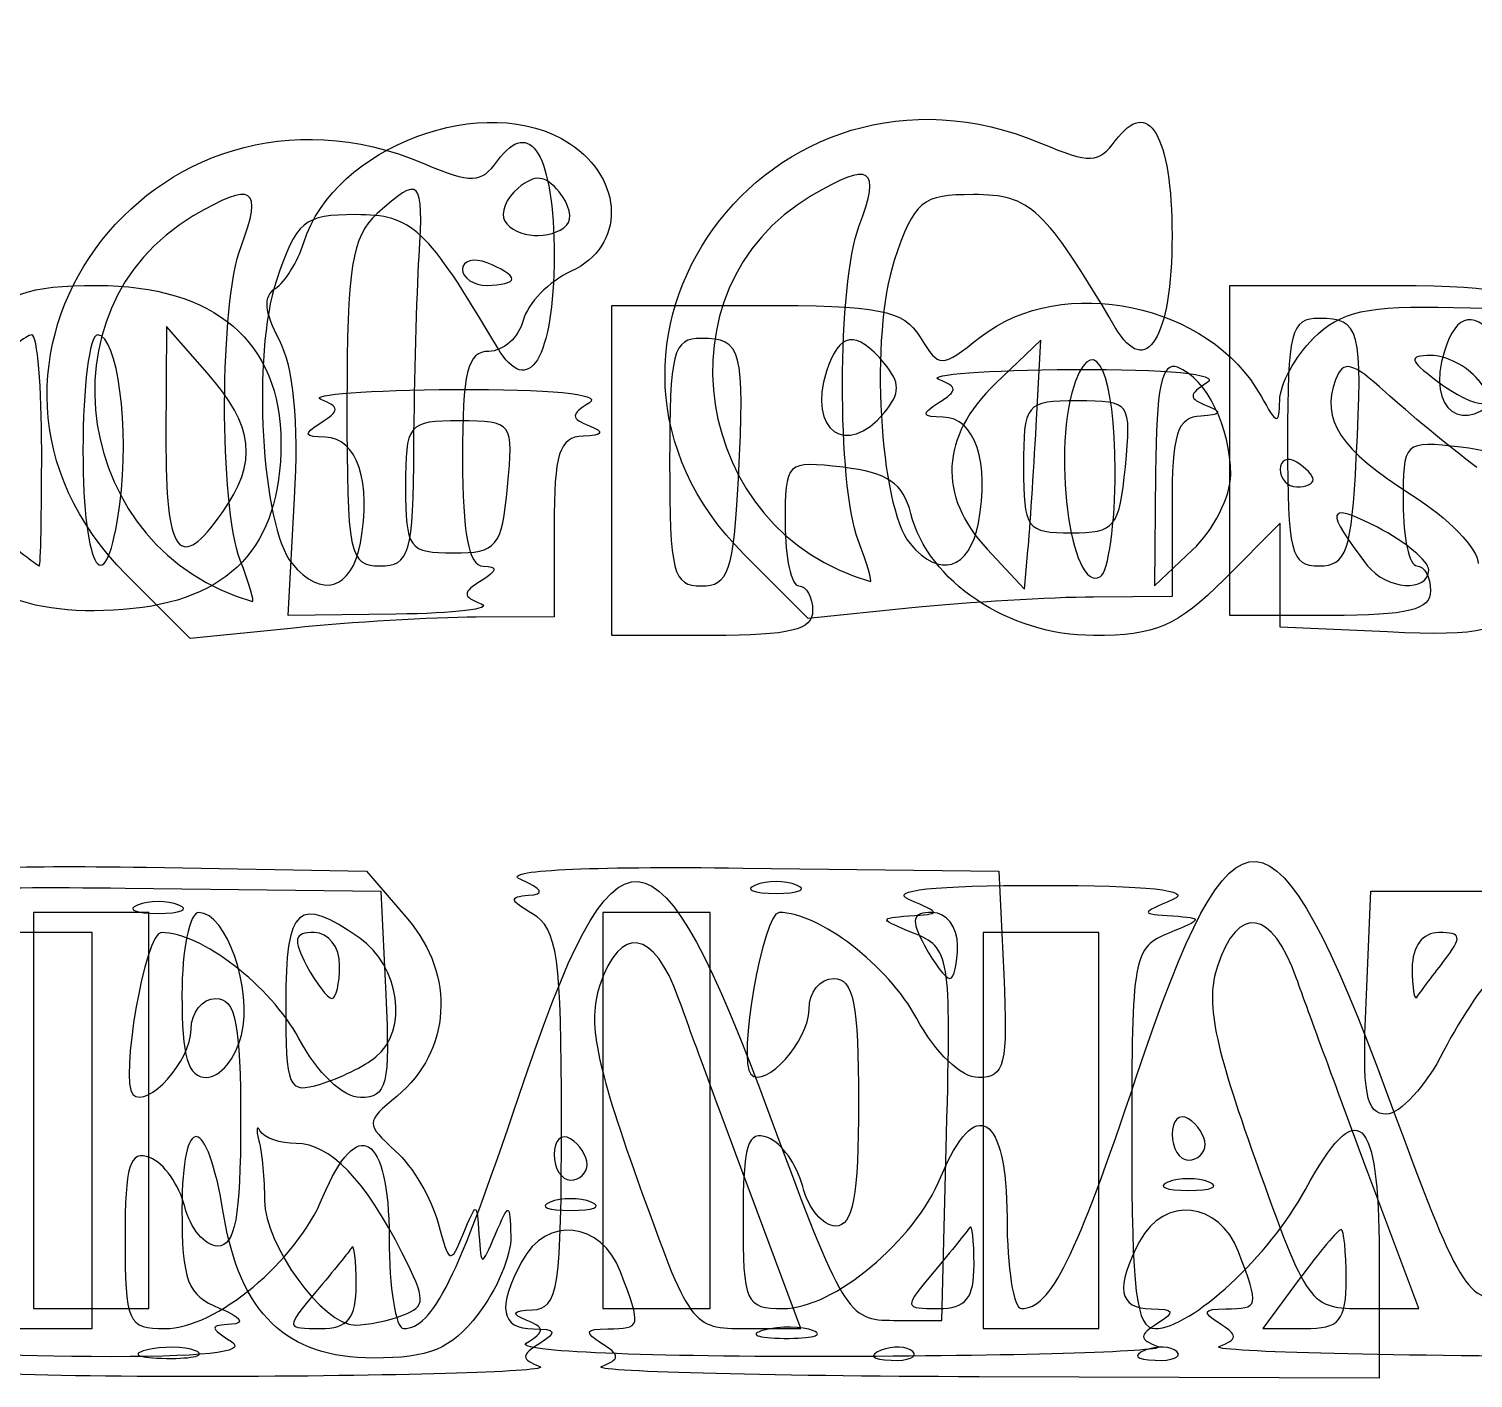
# Model space of a CAD drawing. Extents: x 2.03 to 5.39, y 7.1 to 8.91.
# Drawn here: x 2.3781 to 2.6698, y 7.2684 to 7.5409 of the extents above; entities that cross this region are included whole.
import ezdxf

# ---------------------------------------------------------------- set-up
doc = ezdxf.new("R2010")
doc.units = 0
doc.layers.add('Layer_1', color=7, linetype='CONTINUOUS')

msp = doc.modelspace()

# ---------------------------------------------------------------- linework, layer by layer
at = {"layer": 'Layer_1', "color": 7}
for p, q in [((2.486752, 7.501324), (2.486752, 7.501324)), ((2.47567, 7.490441), (2.47567, 7.490441)), ((2.62067, 7.455801), (2.62067, 7.489133)), ((2.62067, 7.489133), (2.649808, 7.489132)), ((2.49585, 7.451753), (2.49585, 7.485085)), ((2.49585, 7.485085), (2.524988, 7.485084)), ((2.665889, 7.484692), (2.687517, 7.484223)), ((2.405881, 7.480797), (2.405769, 7.458297)), ((2.414109, 7.471445), (2.405881, 7.480797)), ((2.582517, 7.478077), (2.57335, 7.46929)), ((2.581564, 7.460747), (2.582517, 7.478077)), ((2.55085, 7.463416), (2.55085, 7.463416)), ((2.581564, 7.460747), (2.581564, 7.460747)), ((2.38067, 7.455797), (2.38067, 7.455797)), ((2.455852, 7.456631), (2.455852, 7.456631)), ((2.62067, 7.4558), (2.62067, 7.455801)), ((2.62067, 7.422468), (2.62067, 7.4558)), ((2.646219, 7.4542), (2.646219, 7.4542)), ((2.49585, 7.451752), (2.49585, 7.451753)), ((2.49585, 7.41842), (2.49585, 7.451752)), ((2.597517, 7.451749), (2.597517, 7.451749)), ((2.599575, 7.452464), (2.599575, 7.452464)), ((2.605663, 7.45135), (2.605477, 7.428469)), ((2.474755, 7.448416), (2.474755, 7.448416)), ((2.521399, 7.450151), (2.521399, 7.450151)), ((2.62085, 7.450883), (2.62085, 7.450883)), ((2.637517, 7.449886), (2.637517, 7.449886)), ((2.430476, 7.422464), (2.431769, 7.446174)), ((2.431769, 7.446174), (2.431768, 7.446174)), ((2.396456, 7.444964), (2.396456, 7.444964)), ((2.417142, 7.443206), (2.417148, 7.443206)), ((2.609003, 7.444362), (2.609003, 7.426261)), ((2.484183, 7.440314), (2.484183, 7.422213)), ((2.630852, 7.441082), (2.619518, 7.429749)), ((2.630855, 7.430582), (2.630852, 7.441082)), ((2.545587, 7.437681), (2.545587, 7.437681)), ((2.420767, 7.433633), (2.420768, 7.433633)), ((2.522554, 7.434791), (2.522555, 7.434795)), ((2.535487, 7.421858), (2.522554, 7.434791)), ((2.571683, 7.435817), (2.579183, 7.427789)), ((2.579183, 7.427789), (2.579898, 7.435603)), ((2.605477, 7.428469), (2.613163, 7.43569)), ((2.397734, 7.430743), (2.397735, 7.430747)), ((2.410667, 7.41781), (2.397734, 7.430743)), ((2.630858, 7.420082), (2.630855, 7.430582)), ((2.66085, 7.431664), (2.66085, 7.431664)), ((2.609003, 7.426261), (2.59317, 7.426172)), ((2.45224, 7.422727), (2.430476, 7.422464)), ((2.484183, 7.422213), (2.46835, 7.422124)), ((2.556411, 7.423973), (2.535487, 7.421858)), ((2.640948, 7.422466), (2.62067, 7.422468)), ((2.431592, 7.419925), (2.410667, 7.41781)), ((2.652546, 7.419122), (2.630858, 7.420082)), ((2.516128, 7.418417), (2.49585, 7.41842)), ((2.401794, 7.371585), (2.446251, 7.370797)), ((2.446251, 7.370797), (2.454602, 7.361086)), ((2.522337, 7.371445), (2.574003, 7.370797)), ((2.574003, 7.370797), (2.574995, 7.349964)), ((2.397517, 7.367397), (2.449183, 7.366749)), ((2.449183, 7.366749), (2.450176, 7.345916)), ((2.53317, 7.368005), (2.53317, 7.368005)), ((2.648198, 7.344249), (2.649183, 7.366749)), ((2.649183, 7.366749), (2.70085, 7.366749)), ((2.40835, 7.363957), (2.40835, 7.363957)), ((2.39067, 7.362464), (2.379003, 7.362464)), ((2.379003, 7.362464), (2.379003, 7.322464)), ((2.402337, 7.362464), (2.39067, 7.362464)), ((2.402337, 7.322464), (2.402337, 7.362464)), ((2.504837, 7.362464), (2.494003, 7.362464)), ((2.494003, 7.362464), (2.494003, 7.322464)), ((2.51567, 7.362464), (2.504837, 7.362464)), ((2.51567, 7.322464), (2.51567, 7.362464)), ((2.380017, 7.358416), (2.369183, 7.358416)), ((2.39085, 7.358416), (2.380017, 7.358416)), ((2.39085, 7.318416), (2.39085, 7.358416)), ((2.582517, 7.358416), (2.57085, 7.358416)), ((2.57085, 7.358416), (2.57085, 7.318416)), ((2.594183, 7.358416), (2.582517, 7.358416)), ((2.594183, 7.318416), (2.594183, 7.358416)), ((2.56567, 7.355797), (2.56567, 7.355797)), ((2.663868, 7.352583), (2.663868, 7.352583)), ((2.44085, 7.351749), (2.44085, 7.351749)), ((2.421029, 7.33771), (2.421029, 7.33771)), ((2.44817, 7.33328), (2.44817, 7.33328)), ((2.379003, 7.322464), (2.379003, 7.282464)), ((2.402337, 7.282464), (2.402337, 7.322464)), ((2.402337, 7.322464), (2.402337, 7.322464)), ((2.494003, 7.322464), (2.494003, 7.282464)), ((2.51567, 7.282464), (2.51567, 7.322464)), ((2.51567, 7.322464), (2.51567, 7.322464)), ((2.39085, 7.278416), (2.39085, 7.318416)), ((2.39085, 7.318416), (2.39085, 7.318416)), ((2.562516, 7.280083), (2.56346, 7.317649)), ((2.57085, 7.318416), (2.57085, 7.278416)), ((2.594183, 7.278416), (2.594183, 7.318416)), ((2.594183, 7.318416), (2.594183, 7.318416)), ((2.61567, 7.315601), (2.61567, 7.315601)), ((2.49085, 7.311553), (2.49085, 7.311553)), ((2.658836, 7.282464), (2.648575, 7.309964)), ((2.648575, 7.309964), (2.648575, 7.309964)), ((2.534016, 7.278416), (2.523755, 7.305916)), ((2.523755, 7.305916), (2.523755, 7.305916)), ((2.616503, 7.308005), (2.616503, 7.308005)), ((2.491683, 7.303957), (2.491683, 7.303957)), ((2.569003, 7.291353), (2.569003, 7.291353)), ((2.65085, 7.293416), (2.65085, 7.268416)), ((2.63471, 7.288416), (2.627317, 7.278416)), ((2.644183, 7.288416), (2.644183, 7.288416)), ((2.444183, 7.287305), (2.444183, 7.287305)), ((2.379003, 7.282464), (2.39067, 7.282464)), ((2.39067, 7.282464), (2.402337, 7.282464)), ((2.494003, 7.282464), (2.504837, 7.282464)), ((2.504837, 7.282464), (2.51567, 7.282464)), ((2.647709, 7.282464), (2.658836, 7.282464)), ((2.453649, 7.281122), (2.453648, 7.281122)), ((2.552796, 7.280083), (2.562516, 7.280083)), ((2.369183, 7.278416), (2.380017, 7.278416)), ((2.380017, 7.278416), (2.39085, 7.278416)), ((2.522889, 7.278416), (2.534016, 7.278416)), ((2.536567, 7.277984), (2.536567, 7.277984)), ((2.57085, 7.278416), (2.582517, 7.278416)), ((2.582517, 7.278416), (2.594183, 7.278416)), ((2.627317, 7.278416), (2.63575, 7.278416)), ((2.411747, 7.273936), (2.411747, 7.273936)), ((2.478547, 7.275445), (2.478547, 7.275445)), ((2.556614, 7.273764), (2.556614, 7.273764)), ((2.609947, 7.273764), (2.609947, 7.273764)), ((2.65085, 7.268416), (2.570016, 7.268679))]:
    msp.add_line(p, q, dxfattribs=at)
for points in [[(2.522555, 7.434795), (2.480924, 7.476426), (2.527641, 7.540935), (2.582665, 7.5178)], [(2.397735, 7.430747), (2.356104, 7.472377), (2.402821, 7.536887), (2.457845, 7.513751)], [(2.433611, 7.49777), (2.439679, 7.517237), (2.470548, 7.528771), (2.487266, 7.517817)], [(2.597542, 7.518308), (2.604231, 7.527455), (2.609003, 7.519469), (2.609003, 7.49913)], [(2.472722, 7.51426), (2.479411, 7.523407), (2.484183, 7.515421), (2.484183, 7.495082)], [(2.582665, 7.5178), (2.592402, 7.513705), (2.594221, 7.513768), (2.597542, 7.518308)], [(2.487266, 7.517817), (2.498404, 7.510519), (2.498589, 7.496984), (2.48762, 7.491986)], [(2.457845, 7.513751), (2.467582, 7.509657), (2.469402, 7.50972), (2.472722, 7.51426)], [(2.545763, 7.501043), (2.550297, 7.512969), (2.548174, 7.51432), (2.536103, 7.50719)], [(2.420943, 7.496995), (2.425478, 7.508921), (2.423354, 7.510272), (2.411283, 7.503142)], [(2.456903, 7.494964), (2.457873, 7.510767), (2.457151, 7.511505), (2.448432, 7.503614)], [(2.485199, 7.508032), (2.482384, 7.511423), (2.480327, 7.511613), (2.476931, 7.508794)], [(2.476931, 7.508794), (2.474444, 7.50673), (2.473232, 7.503712), (2.474237, 7.502086)], [(2.486752, 7.501324), (2.487958, 7.50253), (2.48726, 7.505549), (2.485199, 7.508032)], [(2.536103, 7.50719), (2.504489, 7.488515), (2.512036, 7.439487), (2.548087, 7.429342)], [(2.568885, 7.507464), (2.558414, 7.507464), (2.556959, 7.506251), (2.552893, 7.49413)], [(2.597543, 7.480615), (2.583239, 7.504805), (2.580402, 7.507464), (2.568885, 7.507464)], [(2.448432, 7.503614), (2.443313, 7.498981), (2.442336, 7.49284), (2.442336, 7.465281)], [(2.411283, 7.503142), (2.379669, 7.484467), (2.387217, 7.435439), (2.423267, 7.425294)], [(2.444065, 7.503416), (2.433594, 7.503416), (2.432139, 7.502203), (2.428073, 7.490082)], [(2.472723, 7.476567), (2.458419, 7.500757), (2.455582, 7.503416), (2.444065, 7.503416)], [(2.474237, 7.502086), (2.476379, 7.49862), (2.483608, 7.49818), (2.486752, 7.501324)], [(2.545587, 7.437681), (2.541306, 7.448942), (2.541419, 7.489617), (2.545763, 7.501043)], [(2.427875, 7.488514), (2.429835, 7.48977), (2.432416, 7.493935), (2.433611, 7.49777)], [(2.609003, 7.49913), (2.609003, 7.478475), (2.603789, 7.470051), (2.597543, 7.480615)], [(2.420768, 7.433633), (2.416486, 7.444894), (2.416599, 7.485568), (2.420943, 7.496995)], [(2.455852, 7.456631), (2.455952, 7.469922), (2.456425, 7.487172), (2.456903, 7.494964)], [(2.484183, 7.495082), (2.484183, 7.474427), (2.478969, 7.466003), (2.472723, 7.476567)], [(2.47067, 7.49367), (2.46792, 7.494725), (2.46567, 7.494135), (2.46567, 7.49236)], [(2.46567, 7.49236), (2.46567, 7.490584), (2.46792, 7.489131), (2.47067, 7.489131)], [(2.47567, 7.490441), (2.47567, 7.491162), (2.47342, 7.492614), (2.47067, 7.49367)], [(2.48762, 7.491986), (2.483192, 7.489969), (2.478832, 7.485501), (2.477932, 7.482058)], [(2.552893, 7.49413), (2.547913, 7.479287), (2.549853, 7.444472), (2.556078, 7.436972)], [(2.365414, 7.479387), (2.373585, 7.487558), (2.377847, 7.489131), (2.391824, 7.489131)], [(2.391824, 7.489131), (2.415594, 7.489131), (2.429003, 7.47767), (2.429003, 7.457354)], [(2.428073, 7.490082), (2.423093, 7.475239), (2.425033, 7.440424), (2.431259, 7.432923)], [(2.47067, 7.489131), (2.47342, 7.489131), (2.47567, 7.489721), (2.47567, 7.490441)], [(2.570272, 7.478677), (2.586861, 7.491726), (2.616697, 7.48545), (2.626981, 7.466749)], [(2.649808, 7.489132), (2.674941, 7.489131), (2.679497, 7.48825), (2.682947, 7.482725)], [(2.428686, 7.478057), (2.425654, 7.483723), (2.425405, 7.486932), (2.427875, 7.488514)], [(2.524988, 7.485084), (2.550121, 7.485083), (2.554677, 7.484202), (2.558127, 7.478677)], [(2.637556, 7.478455), (2.643021, 7.48392), (2.648266, 7.485074), (2.665889, 7.484692)], [(2.67567, 7.477464), (2.670044, 7.484242), (2.666527, 7.483748), (2.664013, 7.475827)], [(2.477932, 7.482058), (2.477032, 7.478615), (2.473904, 7.475797), (2.470983, 7.475797)], [(2.55085, 7.473416), (2.545225, 7.480194), (2.541707, 7.4797), (2.539193, 7.471779)], [(2.638725, 7.482464), (2.632997, 7.482464), (2.632337, 7.47988), (2.632337, 7.457464)], [(2.646219, 7.4542), (2.647558, 7.480246), (2.64697, 7.482464), (2.638725, 7.482464)], [(2.378687, 7.479131), (2.377595, 7.479131), (2.373971, 7.476111), (2.370631, 7.472421)], [(2.38067, 7.455797), (2.38067, 7.468631), (2.379778, 7.479131), (2.378687, 7.479131)], [(2.391958, 7.479131), (2.390333, 7.479131), (2.389003, 7.468631), (2.389003, 7.455797)], [(2.396456, 7.444964), (2.398483, 7.460196), (2.39599, 7.479131), (2.391958, 7.479131)], [(2.431768, 7.446174), (2.432612, 7.461666), (2.431544, 7.472716), (2.428686, 7.478057)], [(2.513906, 7.478416), (2.508177, 7.478416), (2.507517, 7.475831), (2.507517, 7.453416)], [(2.521399, 7.450151), (2.522738, 7.476198), (2.52215, 7.478416), (2.513906, 7.478416)], [(2.558127, 7.478677), (2.562074, 7.472358), (2.562239, 7.472358), (2.570272, 7.478677)], [(2.597517, 7.451749), (2.597517, 7.471026), (2.593494, 7.480115), (2.589533, 7.469791)], [(2.630749, 7.465916), (2.630804, 7.469124), (2.633868, 7.474767), (2.637556, 7.478455)], [(2.470983, 7.475797), (2.466667, 7.475797), (2.46567, 7.471734), (2.46567, 7.454131)], [(2.661275, 7.474977), (2.656718, 7.474888), (2.656885, 7.474088), (2.662321, 7.469977)], [(2.664013, 7.475827), (2.660209, 7.463841), (2.668015, 7.458241), (2.67567, 7.467464)], [(2.67085, 7.470083), (2.668568, 7.472833), (2.664259, 7.475035), (2.661275, 7.474977)], [(2.417148, 7.443206), (2.424399, 7.453559), (2.423641, 7.46061), (2.414109, 7.471445)], [(2.539193, 7.471779), (2.535389, 7.459793), (2.543195, 7.454193), (2.55085, 7.463416)], [(2.55085, 7.463416), (2.554161, 7.467405), (2.554161, 7.469427), (2.55085, 7.473416)], [(2.56188, 7.47013), (2.559381, 7.471124), (2.571586, 7.472033), (2.589003, 7.47215)], [(2.589003, 7.47215), (2.607984, 7.472276), (2.618849, 7.471208), (2.616126, 7.469483)], [(2.610109, 7.472598), (2.606918, 7.473822), (2.605803, 7.468495), (2.605663, 7.45135)], [(2.62085, 7.450883), (2.62085, 7.460461), (2.615956, 7.470356), (2.610109, 7.472598)], [(2.652142, 7.467549), (2.645394, 7.473697), (2.643612, 7.474138), (2.642042, 7.470049)], [(2.57335, 7.46929), (2.562182, 7.458584), (2.561587, 7.446625), (2.571683, 7.435817)], [(2.56188, 7.465445), (2.565716, 7.467875), (2.565716, 7.468605), (2.56188, 7.47013)], [(2.589533, 7.469791), (2.58459, 7.456911), (2.588436, 7.426531), (2.594533, 7.430299)], [(2.616126, 7.469483), (2.612289, 7.467052), (2.612289, 7.466323), (2.616126, 7.464797)], [(2.642042, 7.470049), (2.638964, 7.462025), (2.642998, 7.455915), (2.657358, 7.44685)], [(2.662321, 7.469977), (2.670743, 7.463607), (2.676169, 7.463674), (2.67085, 7.470088)], [(2.43706, 7.466082), (2.434561, 7.467076), (2.446766, 7.467985), (2.464183, 7.468101)], [(2.43706, 7.461397), (2.440896, 7.463827), (2.440896, 7.464557), (2.43706, 7.466082)], [(2.464183, 7.468101), (2.483164, 7.468228), (2.494029, 7.46716), (2.491306, 7.465435)], [(2.589925, 7.465797), (2.579405, 7.465797), (2.579003, 7.465306), (2.579003, 7.452464)], [(2.599575, 7.452464), (2.600824, 7.465565), (2.600656, 7.465797), (2.589925, 7.465797)], [(2.626981, 7.466749), (2.63017, 7.46095), (2.63066, 7.460842), (2.630749, 7.465916)], [(2.670593, 7.452329), (2.664952, 7.456593), (2.656649, 7.463442), (2.652142, 7.467549)], [(2.442336, 7.465281), (2.442336, 7.434686), (2.442787, 7.432464), (2.449003, 7.432464)], [(2.491306, 7.465435), (2.48747, 7.463004), (2.48747, 7.462275), (2.491306, 7.460749)], [(2.562781, 7.462515), (2.558436, 7.462559), (2.558254, 7.463147), (2.56188, 7.465445)], [(2.614836, 7.462727), (2.610029, 7.46251), (2.609003, 7.459279), (2.609003, 7.444362)], [(2.616126, 7.464797), (2.619294, 7.463537), (2.618903, 7.46291), (2.614836, 7.462727)], [(2.437961, 7.458467), (2.433616, 7.458511), (2.433434, 7.459099), (2.43706, 7.461397)], [(2.465105, 7.461749), (2.454585, 7.461749), (2.454183, 7.461258), (2.454183, 7.448416)], [(2.474755, 7.448416), (2.476004, 7.461517), (2.475836, 7.461749), (2.465105, 7.461749)], [(2.491306, 7.460749), (2.494474, 7.459489), (2.494083, 7.458862), (2.490016, 7.458679)], [(2.569883, 7.441129), (2.572213, 7.453319), (2.569179, 7.462455), (2.562781, 7.462515)], [(2.579898, 7.435603), (2.580291, 7.4399), (2.58104, 7.451215), (2.581564, 7.460747)], [(2.429003, 7.457354), (2.429003, 7.436267), (2.418675, 7.42534), (2.39714, 7.423645)], [(2.405769, 7.458297), (2.405658, 7.434685), (2.408517, 7.430892), (2.417142, 7.443206)], [(2.445063, 7.437081), (2.447393, 7.449271), (2.444359, 7.458407), (2.437961, 7.458467)], [(2.490016, 7.458679), (2.485209, 7.458462), (2.484183, 7.455231), (2.484183, 7.440314)], [(2.632337, 7.457464), (2.632337, 7.435058), (2.632999, 7.432464), (2.638719, 7.432464)], [(2.667367, 7.456426), (2.655806, 7.457776), (2.65567, 7.457644), (2.65567, 7.445127)], [(2.380206, 7.432464), (2.380461, 7.432464), (2.38067, 7.442964), (2.38067, 7.455797)], [(2.389003, 7.455797), (2.389003, 7.430947), (2.393685, 7.424142), (2.396456, 7.444964)], [(2.449003, 7.432464), (2.45504, 7.432464), (2.455687, 7.434747), (2.455852, 7.456631)], [(2.46567, 7.454131), (2.46567, 7.439047), (2.466936, 7.432449), (2.469837, 7.432413)], [(2.634183, 7.453416), (2.63235, 7.454549), (2.63085, 7.453887), (2.63085, 7.451946)], [(2.638719, 7.432464), (2.644239, 7.432464), (2.645252, 7.435398), (2.646219, 7.4542)], [(2.681064, 7.447085), (2.679527, 7.453209), (2.676348, 7.455377), (2.667367, 7.456426)], [(2.507517, 7.453416), (2.507517, 7.43101), (2.508179, 7.428416), (2.513899, 7.428416)], [(2.542547, 7.452378), (2.530987, 7.453727), (2.53085, 7.453596), (2.53085, 7.441079)], [(2.556244, 7.443037), (2.554707, 7.449161), (2.551528, 7.451329), (2.542547, 7.452378)], [(2.579003, 7.452464), (2.579003, 7.439979), (2.579618, 7.439131), (2.588653, 7.439131)], [(2.588653, 7.439131), (2.597477, 7.439131), (2.598412, 7.440272), (2.599575, 7.452464)], [(2.594533, 7.430299), (2.596174, 7.431313), (2.597517, 7.440966), (2.597517, 7.451749)], [(2.63085, 7.451946), (2.63085, 7.450005), (2.63235, 7.448416), (2.634183, 7.448416)], [(2.637517, 7.449886), (2.637517, 7.450695), (2.636017, 7.452283), (2.634183, 7.453416)], [(2.454183, 7.448416), (2.454183, 7.435931), (2.454798, 7.435083), (2.463833, 7.435083)], [(2.463833, 7.435083), (2.472657, 7.435083), (2.473592, 7.436224), (2.474755, 7.448416)], [(2.513899, 7.428416), (2.51942, 7.428416), (2.520432, 7.43135), (2.521399, 7.450151)], [(2.613163, 7.43569), (2.617391, 7.439662), (2.62085, 7.446498), (2.62085, 7.450883)], [(2.634183, 7.448416), (2.636017, 7.448416), (2.637517, 7.449077), (2.637517, 7.449886)], [(2.650483, 7.440272), (2.640159, 7.445611), (2.639701, 7.443887), (2.648444, 7.432582)], [(2.657358, 7.44685), (2.664778, 7.442165), (2.67085, 7.435917), (2.67085, 7.432966)], [(2.593107, 7.418415), (2.57602, 7.418415), (2.559686, 7.429325), (2.556244, 7.443037)], [(2.65567, 7.445127), (2.65567, 7.438162), (2.65692, 7.432463), (2.658448, 7.432463)], [(2.53085, 7.441079), (2.53085, 7.434114), (2.5321, 7.428415), (2.533628, 7.428415)], [(2.556078, 7.436972), (2.561985, 7.429855), (2.568078, 7.43169), (2.569883, 7.441129)], [(2.66085, 7.431664), (2.66085, 7.43345), (2.656185, 7.437324), (2.650483, 7.440272)], [(2.37215, 7.438611), (2.376326, 7.43523), (2.379951, 7.432464), (2.380206, 7.432464)], [(2.431259, 7.432923), (2.437165, 7.425807), (2.443258, 7.427642), (2.445063, 7.437081)], [(2.548087, 7.429342), (2.548501, 7.429225), (2.547375, 7.432978), (2.545587, 7.437681)], [(2.423267, 7.425294), (2.423681, 7.425177), (2.422555, 7.42893), (2.420767, 7.433633)], [(2.469837, 7.432413), (2.472888, 7.43238), (2.472787, 7.431591), (2.46946, 7.429483)], [(2.648444, 7.432582), (2.652258, 7.427651), (2.66085, 7.427015), (2.66085, 7.431664)], [(2.658448, 7.432463), (2.659976, 7.432463), (2.661226, 7.430213), (2.661226, 7.427463)], [(2.46946, 7.429483), (2.465624, 7.427053), (2.465624, 7.426323), (2.46946, 7.424797)], [(2.533628, 7.428415), (2.535156, 7.428415), (2.536406, 7.426165), (2.536406, 7.423415)], [(2.619518, 7.429749), (2.60997, 7.4202), (2.60581, 7.418415), (2.593107, 7.418415)], [(2.39714, 7.423645), (2.386367, 7.422797), (2.377528, 7.424119), (2.371587, 7.427469)], [(2.46946, 7.424797), (2.47196, 7.423804), (2.464211, 7.422872), (2.45224, 7.422727)], [(2.59317, 7.426172), (2.584461, 7.426127), (2.56792, 7.425135), (2.556411, 7.423973)], [(2.661226, 7.427463), (2.661226, 7.423567), (2.656751, 7.422464), (2.640948, 7.422466)], [(2.682542, 7.42647), (2.675128, 7.419057), (2.671898, 7.418265), (2.652546, 7.419122)], [(2.46835, 7.422124), (2.459641, 7.422079), (2.4431, 7.421087), (2.431592, 7.419925)], [(2.536406, 7.423415), (2.536406, 7.419519), (2.531931, 7.418416), (2.516128, 7.418417)], [(2.601854, 7.329405), (2.621528, 7.388171), (2.629605, 7.38754), (2.652597, 7.325446)], [(2.477034, 7.325357), (2.496708, 7.384122), (2.504785, 7.383492), (2.527777, 7.321398)], [(2.364003, 7.369319), (2.359662, 7.371307), (2.372846, 7.372097), (2.401794, 7.371585)], [(2.477337, 7.369179), (2.473237, 7.37097), (2.490569, 7.371843), (2.522337, 7.371445)], [(2.352517, 7.365131), (2.348418, 7.366922), (2.365749, 7.367795), (2.397517, 7.367397)], [(2.479003, 7.36593), (2.48242, 7.366159), (2.481892, 7.367189), (2.477337, 7.369179)], [(2.524837, 7.368005), (2.522545, 7.367081), (2.52442, 7.366324), (2.529003, 7.366324)], [(2.53317, 7.368005), (2.530878, 7.368929), (2.527128, 7.368929), (2.524837, 7.368005)], [(2.529003, 7.366324), (2.533587, 7.366324), (2.535462, 7.36708), (2.53317, 7.368005)], [(2.55585, 7.365083), (2.551542, 7.366934), (2.56098, 7.367947), (2.582516, 7.367947)], [(2.582516, 7.367947), (2.604053, 7.367947), (2.61349, 7.366933), (2.609183, 7.365083)], [(2.400017, 7.363957), (2.397725, 7.363032), (2.3996, 7.362276), (2.404183, 7.362276)], [(2.40835, 7.363957), (2.406058, 7.364881), (2.402308, 7.364881), (2.400017, 7.363957)], [(2.404183, 7.362276), (2.408767, 7.362276), (2.410642, 7.363032), (2.40835, 7.363957)], [(2.444928, 7.357275), (2.43246, 7.366008), (2.429956, 7.363797), (2.429956, 7.344057)], [(2.479837, 7.362197), (2.475183, 7.364907), (2.475015, 7.365663), (2.479003, 7.36593)], [(2.55585, 7.361772), (2.562516, 7.362218), (2.562516, 7.362218), (2.55585, 7.365083)], [(2.609183, 7.365083), (2.602516, 7.362218), (2.602516, 7.362218), (2.609183, 7.361772)], [(2.634157, 7.349131), (2.629169, 7.363126), (2.622357, 7.364193), (2.618171, 7.351635)], [(2.412408, 7.362464), (2.410535, 7.362464), (2.409003, 7.354964), (2.409003, 7.345797)], [(2.421029, 7.33771), (2.423352, 7.346965), (2.417955, 7.362464), (2.412408, 7.362464)], [(2.454602, 7.361086), (2.464302, 7.349807), (2.463378, 7.334453), (2.452453, 7.325365)], [(2.48567, 7.320632), (2.48567, 7.353465), (2.484854, 7.359274), (2.479837, 7.362197)], [(2.529622, 7.362464), (2.526407, 7.362464), (2.521175, 7.332515), (2.523912, 7.329778)], [(2.557431, 7.341055), (2.551672, 7.351747), (2.537752, 7.362464), (2.529622, 7.362464)], [(2.556793, 7.358272), (2.54981, 7.361075), (2.549732, 7.361363), (2.55585, 7.361772)], [(2.560553, 7.362464), (2.556468, 7.362464), (2.556156, 7.361118), (2.559003, 7.355797)], [(2.56567, 7.355797), (2.56567, 7.359569), (2.563448, 7.362464), (2.560553, 7.362464)], [(2.609183, 7.361772), (2.615358, 7.36136), (2.615297, 7.361105), (2.60835, 7.358312)], [(2.404802, 7.358416), (2.401587, 7.358416), (2.396355, 7.328466), (2.399092, 7.32573)], [(2.432611, 7.337006), (2.426853, 7.347699), (2.412932, 7.358416), (2.404802, 7.358416)], [(2.435733, 7.358416), (2.431648, 7.358416), (2.431336, 7.35707), (2.434183, 7.351749)], [(2.44085, 7.351749), (2.44085, 7.355521), (2.438628, 7.358416), (2.435733, 7.358416)], [(2.509337, 7.345083), (2.504349, 7.359078), (2.497538, 7.360145), (2.493351, 7.347587)], [(2.56346, 7.317649), (2.564374, 7.354067), (2.56417, 7.35531), (2.556793, 7.358272)], [(2.60835, 7.358312), (2.60118, 7.35543), (2.60085, 7.353606), (2.60085, 7.316857)], [(2.662925, 7.358416), (2.6596, 7.358416), (2.657517, 7.355634), (2.657517, 7.351194)], [(2.663868, 7.352583), (2.66769, 7.357576), (2.667554, 7.358416), (2.662925, 7.358416)], [(2.44817, 7.33328), (2.45478, 7.338569), (2.453019, 7.351608), (2.444928, 7.357275)], [(2.559003, 7.355797), (2.560966, 7.352131), (2.563268, 7.349131), (2.564121, 7.349131)], [(2.564121, 7.349131), (2.564973, 7.349131), (2.56567, 7.352131), (2.56567, 7.355797)], [(2.65846, 7.34536), (2.658979, 7.346124), (2.661412, 7.349374), (2.663868, 7.352583)], [(2.434183, 7.351749), (2.436146, 7.348083), (2.438448, 7.345083), (2.439301, 7.345083)], [(2.439301, 7.345083), (2.440153, 7.345083), (2.44085, 7.348083), (2.44085, 7.351749)], [(2.53567, 7.342872), (2.53567, 7.346314), (2.53792, 7.349131), (2.54067, 7.349131)], [(2.54067, 7.349131), (2.54467, 7.349131), (2.54567, 7.344131), (2.54567, 7.324131)], [(2.574995, 7.349964), (2.575867, 7.331675), (2.575247, 7.32913), (2.56992, 7.32913)], [(2.618171, 7.351635), (2.615772, 7.344438), (2.61742, 7.336033), (2.62585, 7.312468)], [(2.648575, 7.309964), (2.642932, 7.325089), (2.636444, 7.342714), (2.634157, 7.349131)], [(2.657517, 7.351194), (2.657517, 7.347222), (2.657941, 7.344597), (2.65846, 7.34536)], [(2.675606, 7.351547), (2.672722, 7.349154), (2.667442, 7.34147), (2.663872, 7.334472)], [(2.493351, 7.347587), (2.490953, 7.34039), (2.4926, 7.331984), (2.50103, 7.30842)], [(2.409003, 7.345797), (2.409003, 7.3333), (2.410238, 7.329131), (2.41394, 7.329131)], [(2.41085, 7.338824), (2.41085, 7.342266), (2.4131, 7.345083), (2.41585, 7.345083)], [(2.41585, 7.345083), (2.41985, 7.345083), (2.42085, 7.340083), (2.42085, 7.320083)], [(2.429956, 7.344057), (2.429956, 7.326881), (2.430426, 7.325794), (2.436979, 7.327799)], [(2.450176, 7.345916), (2.451047, 7.327626), (2.450427, 7.325082), (2.4451, 7.325082)], [(2.523755, 7.305916), (2.518112, 7.321041), (2.511624, 7.338666), (2.509337, 7.345083)], [(2.652297, 7.321749), (2.648144, 7.321749), (2.647393, 7.325875), (2.648198, 7.344249)], [(2.523912, 7.329778), (2.52689, 7.3268), (2.53567, 7.336578), (2.53567, 7.342872)], [(2.56992, 7.32913), (2.56638, 7.32913), (2.561178, 7.334097), (2.557431, 7.341055)], [(2.399092, 7.32573), (2.40207, 7.322752), (2.41085, 7.33253), (2.41085, 7.338824)], [(2.41394, 7.329131), (2.416655, 7.329131), (2.419845, 7.332991), (2.421029, 7.33771)], [(2.4451, 7.325082), (2.44156, 7.325082), (2.436358, 7.330049), (2.432611, 7.337006)], [(2.663872, 7.334472), (2.660302, 7.327475), (2.655093, 7.321749), (2.652297, 7.321749)], [(2.436979, 7.327799), (2.440843, 7.32898), (2.445878, 7.331447), (2.44817, 7.33328)], [(2.578595, 7.282464), (2.584506, 7.282464), (2.589541, 7.292625), (2.601854, 7.329405)], [(2.562308, 7.309063), (2.569246, 7.325811), (2.57567, 7.321837), (2.57567, 7.300797)], [(2.63594, 7.306484), (2.646384, 7.325877), (2.65085, 7.321963), (2.65085, 7.293416)], [(2.452453, 7.325365), (2.446078, 7.320062), (2.446071, 7.3198), (2.452163, 7.314287)], [(2.453775, 7.278416), (2.459686, 7.278416), (2.464721, 7.288577), (2.477034, 7.325357)], [(2.54567, 7.324131), (2.54567, 7.304996), (2.544582, 7.299131), (2.541031, 7.299131)], [(2.652597, 7.325446), (2.667379, 7.285524), (2.668223, 7.284131), (2.677616, 7.284131)], [(2.417398, 7.301613), (2.414083, 7.321933), (2.409003, 7.322502), (2.409003, 7.302553)], [(2.42085, 7.320083), (2.42085, 7.300948), (2.419762, 7.295083), (2.416211, 7.295083)], [(2.437489, 7.305015), (2.444426, 7.321763), (2.45085, 7.317789), (2.45085, 7.296749)], [(2.479837, 7.282201), (2.485037, 7.282435), (2.48567, 7.286604), (2.48567, 7.320632)], [(2.527777, 7.321398), (2.54256, 7.281476), (2.543403, 7.280083), (2.552796, 7.280083)], [(2.612337, 7.320797), (2.610503, 7.321931), (2.609003, 7.32052), (2.609003, 7.317661)], [(2.61567, 7.315601), (2.61567, 7.317326), (2.61417, 7.319664), (2.612337, 7.320797)], [(2.424828, 7.318297), (2.424059, 7.319672), (2.423933, 7.3188), (2.42455, 7.316358)], [(2.432098, 7.315797), (2.428868, 7.315797), (2.425597, 7.316922), (2.424828, 7.318297)], [(2.487517, 7.316749), (2.485683, 7.317882), (2.484183, 7.316472), (2.484183, 7.313613)], [(2.527365, 7.316992), (2.52326, 7.318567), (2.522336, 7.315573), (2.522336, 7.300693)], [(2.534393, 7.307096), (2.533293, 7.311478), (2.530131, 7.31593), (2.527365, 7.316992)], [(2.60085, 7.316857), (2.60085, 7.28583), (2.601765, 7.278416), (2.605594, 7.278416)], [(2.609003, 7.317661), (2.609003, 7.314803), (2.610503, 7.312464), (2.612337, 7.312464)], [(2.402545, 7.312944), (2.39844, 7.314519), (2.397516, 7.311525), (2.397516, 7.296645)], [(2.42455, 7.316358), (2.425167, 7.313917), (2.42567, 7.308494), (2.42567, 7.304308)], [(2.453519, 7.293622), (2.446012, 7.308453), (2.438917, 7.315797), (2.432098, 7.315797)], [(2.452163, 7.314287), (2.455595, 7.311181), (2.45946, 7.304625), (2.460752, 7.299718)], [(2.49085, 7.311553), (2.49085, 7.313278), (2.48935, 7.315616), (2.487517, 7.316749)], [(2.612337, 7.312464), (2.61417, 7.312464), (2.61567, 7.313876), (2.61567, 7.315601)], [(2.409573, 7.303048), (2.408473, 7.307429), (2.405311, 7.311882), (2.402545, 7.312944)], [(2.484183, 7.313613), (2.484183, 7.310755), (2.485683, 7.308416), (2.487517, 7.308416)], [(2.487517, 7.308416), (2.48935, 7.308416), (2.49085, 7.309827), (2.49085, 7.311553)], [(2.62585, 7.312468), (2.636455, 7.282821), (2.636715, 7.282464), (2.647709, 7.282464)], [(2.50103, 7.30842), (2.511635, 7.278773), (2.511895, 7.278416), (2.522889, 7.278416)], [(2.530414, 7.282464), (2.540672, 7.282464), (2.556895, 7.295994), (2.562308, 7.309063)], [(2.616503, 7.308005), (2.614212, 7.308929), (2.610462, 7.308929), (2.60817, 7.308005)], [(2.541031, 7.299131), (2.53848, 7.299131), (2.535493, 7.302715), (2.534393, 7.307096)], [(2.622419, 7.293914), (2.618522, 7.304162), (2.607438, 7.30533), (2.602454, 7.296017)], [(2.605594, 7.278416), (2.612833, 7.278416), (2.628755, 7.293143), (2.63594, 7.306484)], [(2.60817, 7.308005), (2.605878, 7.307081), (2.607753, 7.306324), (2.612337, 7.306324)], [(2.612337, 7.306324), (2.61692, 7.306324), (2.618795, 7.30708), (2.616503, 7.308005)], [(2.405594, 7.278416), (2.415852, 7.278416), (2.432075, 7.291946), (2.437489, 7.305015)], [(2.409003, 7.302553), (2.409003, 7.288069), (2.410102, 7.285141), (2.416503, 7.282568)], [(2.416211, 7.295083), (2.41366, 7.295083), (2.410673, 7.298667), (2.409573, 7.303048)], [(2.42567, 7.304308), (2.42567, 7.295392), (2.437492, 7.279131), (2.443973, 7.279131)], [(2.465817, 7.297464), (2.468534, 7.30413), (2.468534, 7.30413), (2.469003, 7.297464)], [(2.472336, 7.297464), (2.475137, 7.303981), (2.475206, 7.303973), (2.475435, 7.29708)], [(2.48335, 7.303957), (2.481058, 7.303032), (2.482933, 7.302276), (2.487517, 7.302276)], [(2.491683, 7.303957), (2.489392, 7.304881), (2.485642, 7.304881), (2.48335, 7.303957)], [(2.487517, 7.302276), (2.4921, 7.302276), (2.493975, 7.303032), (2.491683, 7.303957)], [(2.447675, 7.272464), (2.430075, 7.272464), (2.420678, 7.281511), (2.417398, 7.301613)], [(2.460752, 7.299718), (2.462926, 7.291461), (2.463302, 7.291293), (2.465817, 7.297464)], [(2.497599, 7.289866), (2.493703, 7.300114), (2.482618, 7.301282), (2.477634, 7.291969)], [(2.522336, 7.300693), (2.522336, 7.283625), (2.522851, 7.282464), (2.530414, 7.282464)], [(2.569003, 7.291353), (2.569003, 7.296242), (2.568612, 7.299617), (2.568134, 7.298853)], [(2.57567, 7.300797), (2.57567, 7.290714), (2.576986, 7.282464), (2.578595, 7.282464)], [(2.397516, 7.296645), (2.397516, 7.279577), (2.398031, 7.278416), (2.405594, 7.278416)], [(2.45085, 7.296749), (2.45085, 7.286666), (2.452166, 7.278416), (2.453775, 7.278416)], [(2.475435, 7.29708), (2.475564, 7.293203), (2.472561, 7.286078), (2.468761, 7.281247)], [(2.469003, 7.297464), (2.469472, 7.290797), (2.469472, 7.290797), (2.472336, 7.297464)], [(2.568134, 7.298853), (2.567657, 7.29809), (2.564424, 7.294089), (2.560951, 7.289964)], [(2.643143, 7.298416), (2.642571, 7.298416), (2.638777, 7.293916), (2.63471, 7.288416)], [(2.644183, 7.288416), (2.644183, 7.293916), (2.643716, 7.298416), (2.643143, 7.298416)], [(2.443314, 7.294805), (2.442837, 7.294042), (2.439604, 7.290041), (2.436131, 7.285916)], [(2.444183, 7.287305), (2.444183, 7.292194), (2.443792, 7.295569), (2.443314, 7.294805)], [(2.453648, 7.281122), (2.458332, 7.28292), (2.458319, 7.284139), (2.453519, 7.293622)], [(2.602454, 7.296017), (2.597459, 7.286684), (2.598197, 7.282471), (2.604836, 7.282413)], [(2.619836, 7.282413), (2.626639, 7.282469), (2.626687, 7.282688), (2.622419, 7.293914)], [(2.477634, 7.291969), (2.472639, 7.282636), (2.473377, 7.278423), (2.480016, 7.278365)], [(2.56182, 7.282464), (2.56738, 7.282464), (2.569003, 7.284473), (2.569003, 7.291353)], [(2.495016, 7.278365), (2.501819, 7.278421), (2.501867, 7.27864), (2.497599, 7.289866)], [(2.560951, 7.289964), (2.554712, 7.282553), (2.554722, 7.282464), (2.56182, 7.282464)], [(2.63575, 7.278416), (2.642898, 7.278416), (2.644183, 7.27994), (2.644183, 7.288416)], [(2.436131, 7.285916), (2.429892, 7.278505), (2.429902, 7.278416), (2.437, 7.278416)], [(2.437, 7.278416), (2.44256, 7.278416), (2.444183, 7.280425), (2.444183, 7.287305)], [(2.416503, 7.282568), (2.420853, 7.280819), (2.421903, 7.279443), (2.419003, 7.279291)], [(2.478547, 7.280131), (2.475379, 7.281391), (2.47577, 7.282017), (2.479837, 7.282201)], [(2.604836, 7.282413), (2.609401, 7.282369), (2.609682, 7.281737), (2.606126, 7.279483)], [(2.618547, 7.279483), (2.614991, 7.281736), (2.615271, 7.282373), (2.619836, 7.282413)], [(2.419003, 7.279291), (2.414558, 7.279058), (2.414558, 7.27867), (2.419003, 7.275797)], [(2.443973, 7.279131), (2.44644, 7.279131), (2.450794, 7.280027), (2.453649, 7.281122)], [(2.468761, 7.281247), (2.463232, 7.274218), (2.459021, 7.272464), (2.447675, 7.272464)], [(2.478547, 7.275445), (2.482383, 7.277875), (2.482383, 7.278605), (2.478547, 7.280131)], [(2.536567, 7.277984), (2.53431, 7.278897), (2.52981, 7.278953), (2.526567, 7.278107)], [(2.606126, 7.279483), (2.60229, 7.277053), (2.60229, 7.276323), (2.606126, 7.274798)], [(2.618547, 7.274798), (2.622383, 7.276323), (2.622383, 7.277053), (2.618547, 7.279483)], [(2.480016, 7.278365), (2.484582, 7.278321), (2.484862, 7.277688), (2.481306, 7.275435)], [(2.493727, 7.275435), (2.490171, 7.277688), (2.490451, 7.278325), (2.495016, 7.278365)], [(2.526567, 7.278107), (2.523323, 7.277262), (2.52517, 7.276515), (2.53067, 7.276447)], [(2.53067, 7.276447), (2.53617, 7.27638), (2.538823, 7.27707), (2.536567, 7.277984)], [(2.39067, 7.272749), (2.368984, 7.272868), (2.359666, 7.273934), (2.364003, 7.275797)], [(2.419003, 7.275797), (2.422405, 7.273599), (2.413347, 7.272625), (2.39067, 7.272749)], [(2.401747, 7.274059), (2.398504, 7.273214), (2.40035, 7.272467), (2.40585, 7.272399)], [(2.411747, 7.273936), (2.40949, 7.274849), (2.40499, 7.274905), (2.401747, 7.274059)], [(2.40585, 7.272399), (2.41135, 7.272332), (2.414004, 7.273022), (2.411747, 7.273936)], [(2.542336, 7.272778), (2.502777, 7.272656), (2.475916, 7.273778), (2.478547, 7.275445)], [(2.481306, 7.275435), (2.47747, 7.273005), (2.47747, 7.272275), (2.481306, 7.27075)], [(2.493727, 7.27075), (2.497563, 7.272275), (2.497563, 7.273005), (2.493727, 7.275435)], [(2.606126, 7.274798), (2.608625, 7.273804), (2.57992, 7.272895), (2.542336, 7.272778)], [(2.550225, 7.274027), (2.547566, 7.272962), (2.548356, 7.272173), (2.552239, 7.272013)], [(2.556614, 7.273764), (2.555506, 7.274871), (2.552631, 7.27499), (2.550225, 7.274027)], [(2.552239, 7.272013), (2.555753, 7.271869), (2.557722, 7.272656), (2.556614, 7.273764)], [(2.603558, 7.274027), (2.600899, 7.272962), (2.601689, 7.272173), (2.605572, 7.272013)], [(2.609947, 7.273764), (2.608839, 7.274871), (2.605965, 7.27499), (2.603558, 7.274027)], [(2.605572, 7.272013), (2.609086, 7.271869), (2.611055, 7.272656), (2.609947, 7.273764)], [(2.694836, 7.272727), (2.650378, 7.272872), (2.616048, 7.273804), (2.618547, 7.274798)], [(2.417516, 7.26873), (2.377957, 7.268608), (2.351097, 7.26973), (2.353727, 7.271397)], [(2.481306, 7.27075), (2.483805, 7.269756), (2.4551, 7.268847), (2.417516, 7.26873)], [(2.570016, 7.268679), (2.525558, 7.268824), (2.491228, 7.269756), (2.493727, 7.27075)]]:
    msp.add_open_spline(points, degree=3, dxfattribs=at)

doc.saveas('drawing.dxf')
